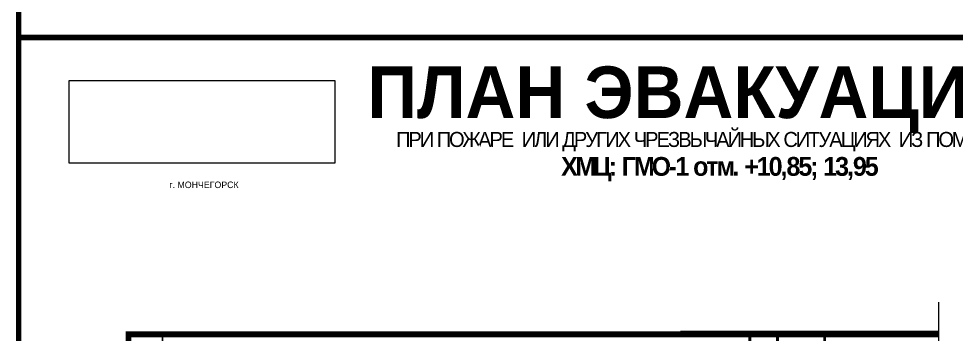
# Model space of a CAD drawing. Header units: millimetres. Extents: x 13114 to 67229, y 22859 to 38520.
# Drawn here: x 23439.1 to 23838.4, y 30374.2 to 30508.5 of the extents above; entities that cross this region are included whole.
import ezdxf

# ---------------------------------------------------------------- set-up
doc = ezdxf.new("R2010")
doc.units = ezdxf.units.MM
doc.styles.add('обычный', font='arial.ttf')
picture_1 = doc.add_image_def('image1.jpg', size_in_pixel=(337, 105))

msp = doc.modelspace()

# ---------------------------------------------------------------- linework, layer by layer
at = {"color": 1, "lineweight": 100}
for points in [[(23439.09, 30895.6), (24039.09, 30895.6), (24039.09, 30500.6), (23439.09, 30500.6)], [(23439.09, 30500.6), (24039.09, 30500.6), (24039.09, 30105.6), (23439.09, 30105.6)]]:
    msp.add_lwpolyline(points, close=True, dxfattribs=at)
at = {"lineweight": 0}
msp.add_lwpolyline([(23831.01, 30171.87), (23831.01, 30387.83)], dxfattribs=at)
for points, const_width in [([(23485.85, 30185.57), (23485.85, 30374.16), (23830.99, 30374.16)], 2.48), ([(23831.01, 30185.57), (23485.85, 30185.57), (23485.85, 30374.16), (23505.71, 30374.16)], 2.48), ([(23750.5, 30374.43), (23750.5, 30374.43), (23720.84, 30374.43)], 2.48), ([(23830.99, 30374.43), (23750.5, 30374.43)], 2.48), ([(23762.25, 30374.43), (23762.25, 30335.53), (23767.28, 30335.53), (23750.5, 30335.53)], 1.24), ([(23782.33, 30374.43), (23782.33, 30315.1)], 1.24), ([(23635.36, 30336.1), (23635.36, 30348.3), (23500.33, 30348.3), (23500.33, 30374.16), (23485.85, 30374.16), (23485.85, 30296.04), (23628.85, 30296.04), (23628.85, 30336.35), (23629.87, 30336.35)], 0.62), ([(23750.5, 30373.98), (23750.5, 30308.87)], 1.24)]:
    msp.add_lwpolyline(points, dxfattribs=dict(at, const_width=const_width))

# ---------------------------------------------------------------- texts
at = {"lineweight": 0, "style": 'обычный'}
for s, insert, char_height, width, attachment_point in [('{\\fProxima Nova Rg|b1|i0|c204|p2;ПЛАН ЭВАКУАЦИИ}', (23587.59, 30488.22), 22, 493.8901, 1), ('\\pi-8.4,l8.4,t8.4;{\\fProxima Nova Rg|b0|i0|c204|p2;г. МОНЧЕГОРСК\\H1.1997x; }', (23518, 30437.8), 2.8, 126.6484, 5)]:
    msp.add_mtext(s, dxfattribs=dict(at, insert=insert, char_height=char_height, width=width, attachment_point=attachment_point))
at = {"color": 0, "lineweight": 0, "insert": (23737.28, 30460.51), "char_height": 8, "width": 449.2158, "attachment_point": 5, "style": 'обычный'}
msp.add_mtext('{\\fArial Black|b1|i0|c204|p34;\\H2x;\\T0.85;  \\fArial Narrow|b0|i0|c204|p34;\\H0.8x;\\W0.9;\\P\\fProxima Nova Rg|b0|i0|c204|p2;\\H0.5x;\\W1;\\C256;ПРИ ПОЖАРЕ  ИЛИ ДРУГИХ ЧРЕЗВЫЧАЙНЫХ СИТУАЦИЯХ  ИЗ ПОМЕЩЕНИЙ \\fProxima Nova Rg|b1|i0|c204|p2;\\H1.25x;\\PХМЦ: ГМО-1 отм. +10,85; 13,95}', dxfattribs=at)

# ---------------------------------------------------------------- pictures from other files: only their frames are drawn
at = {"color": 7, "lineweight": 0, "true_color": 0xf5f5ff}
image = msp.add_image(picture_1, insert=(23460.58, 30447), size_in_units=(113.11, 35.24), dxfattribs=at)
image.dxf.flags = 7

doc.saveas('drawing.dxf')
